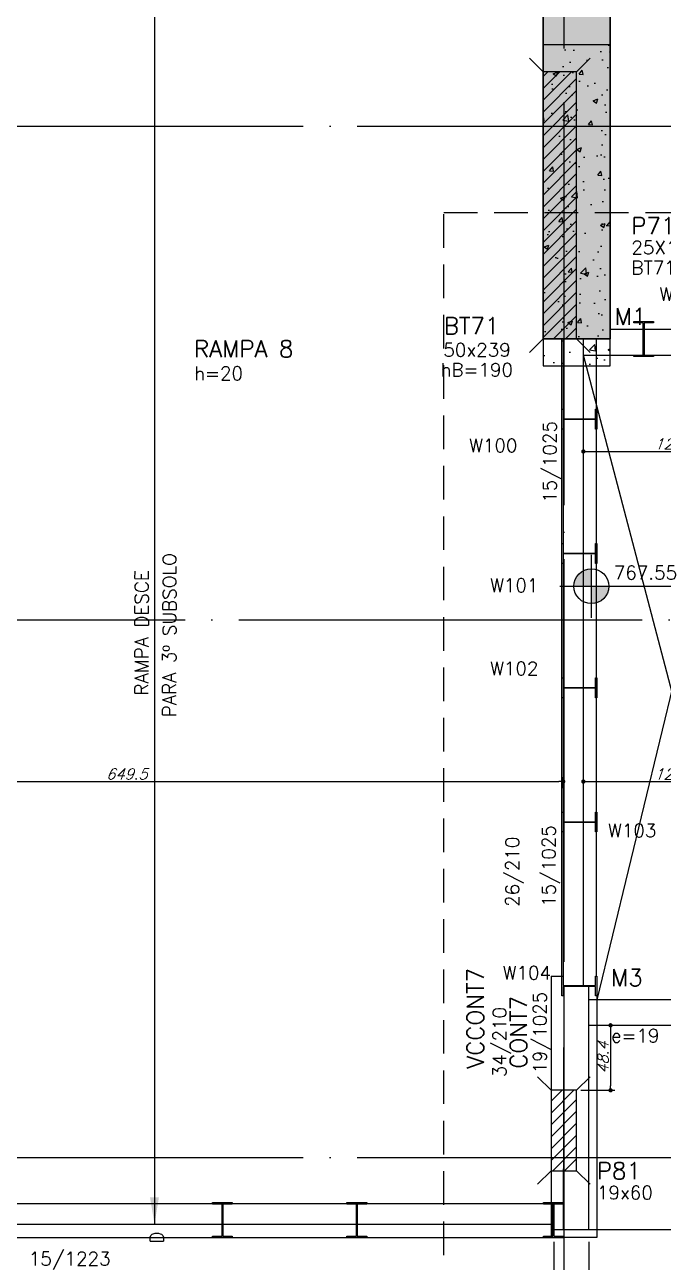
# Model space of a CAD drawing. Header units: millimetres. Extents: x -4122 to 5523, y -2094 to 2406.
# Drawn here: x 2849 to 3324, y -963 to -42 of the extents above; entities that cross this region are included whole.
import ezdxf
from ezdxf.enums import TextEntityAlignment as Align

# ---------------------------------------------------------------- set-up
doc = ezdxf.new("R2010")
doc.units = ezdxf.units.MM
doc.header["$LTSCALE"] = 50
doc.linetypes.add('DASHED', pattern=[0.75, 0.5, -0.25])
doc.linetypes.add('EIXO', pattern=[6.8, 6, -0.4, 0, -0.4])
for name, color, linetype in [('F-AUX', 2, 'Continuous'), ('F-AUX-RED', 1, 'Continuous'), ('F-BLOCOS', 3, 'Continuous'), ('F-BLOCOS-DIM', 2, 'Continuous'), ('F-BLOCOS-NOME', 3, 'Continuous'), ('F-COTAS', 106, 'Continuous'), ('F-EIXO', 12, 'EIXO'), ('F-LAJES-DIM', 2, 'Continuous'), ('F-LAJES-NOME', 4, 'Continuous'), ('F-NÍVEL-PLANTA', 2, 'Continuous'), ('F-PARC-DIM', 2, 'Continuous'), ('F-PARC-NOME', 4, 'Continuous'), ('F-PERFIL - W310x52', 4, 'Continuous'), ('F-PERFIL- W250x38.5', 4, 'Continuous'), ('F-PILARES-DIM', 172, 'Continuous'), ('F-PILARES-HACH', 174, 'Continuous'), ('F-PILARES-N', 170, 'Continuous'), ('F-PILARES-NASCE', 4, 'Continuous'), ('F-PILARES-NOME', 170, 'Continuous'), ('F-SOLIDO-EST', 252, 'Continuous'), ('F-TEXTO', 6, 'Continuous'), ('F-VIGAS', 3, 'Continuous'), ('F-VIGAS-NOME', 4, 'Continuous'), ('F-VÃO', 1, 'Continuous')]:
    doc.layers.add(name, color=color, linetype=linetype)
doc.styles.add('CP-TEXT-INCL', font='simplex.shx', dxfattribs={"oblique": 20})
doc.styles.add('MCP', font='simplex.shx')
doc.styles.add('ROMANS', font='simplex.shx')
doc.styles.get("Standard").update_dxf_attribs({"font": 'txt.shx'})
doc.dimstyles.new('CP-COTAS-50', dxfattribs={"dimscale": 0.64, "dimtxt": 12.5, "dimasz": 5, "dimexe": 5, "dimexo": 5, "dimgap": 2.5, "dimtad": 1, "dimdec": 1, "dimdsep": 46, "dimtxsty": 'CP-TEXT-INCL', "dimblk1": 'DOT', "dimblk2": 'DOT', "dimsah": 1, "dimcen": 9, "dimclrd": 256, "dimclre": 256, "dimclrt": 256, "dimadec": 0, "dimazin": 0, "dimtfac": 1, "dimtdec": 1, "dimtmove": 2, "dimatfit": 3, "dimldrblk": 'DOT', "dimfxl": 5, "dimtolj": 1, "dimarcsym": 0})
pattern_1 = [(45, (0, 0), (-4.419417, 4.419417), [])]

# ---------------------------------------------------------------- blocks, each defined once
blk = doc.blocks.new('*U26')
at = {"layer": 'F-EIXO'}
blk.add_line((0, 0), (7397, 0), dxfattribs=at)
at = {"layer": 'F-TEXTO', "style": 'ROMANS'}
blk.add_attdef('EIXO', text='', height=17.5, dxfattribs=at).set_placement((-28.2072, 0), align=Align.MIDDLE_CENTER)
blk = doc.blocks.new('*U32')
at = {"layer": 'F-EIXO'}
blk.add_line((0, 0), (7484.954, 0), dxfattribs=at)
at = {"layer": 'F-TEXTO', "style": 'ROMANS'}
blk.add_attdef('EIXO', text='', height=17.5, dxfattribs=at).set_placement((-28.2072, 0), align=Align.MIDDLE_CENTER)
blk = doc.blocks.new('*U30')
at = {"layer": 'F-EIXO'}
blk.add_line((0, 0), (0, -3477.88), dxfattribs=at)
at = {"layer": 'F-TEXTO', "style": 'ROMANS'}
blk.add_attdef('EIXO', text='', height=17.5, rotation=360, dxfattribs=at).set_placement((0, 28.21), align=Align.MIDDLE_CENTER)
blk = doc.blocks.new('_DOT')
at = {"color": 0, "linetype": 'ByBlock'}
blk.add_line((-0.5, 0), (-1, 0), dxfattribs=at)
at = {"color": 0, "linetype": 'ByBlock', "const_width": 0.5}
blk.add_lwpolyline([(-0.25, 0, 1), (0.25, 0, 1)], format="xyb", close=True, dxfattribs=at)
blk = doc.blocks.new('*D55')
at = {"layer": 'DEFPOINTS', "color": 0, "linetype": 'Continuous', "transparency": 16777216}
for p in [(3268.5, -944.5), (741.5, -1374.5), (3268.5, -1512.87)]:
    blk.add_point(p, dxfattribs=at)
at = {"layer": 'F-COTAS', "linetype": 'Continuous', "lineweight": -2, "transparency": 16777216}
for p, q in [((3268.5, -947.7), (3268.5, -1516.07)), ((741.5, -1377.7), (741.5, -1516.07)), ((744.7, -1512.87), (3265.3, -1512.87))]:
    blk.add_line(p, q, dxfattribs=at)
at = {"layer": 'F-COTAS', "linetype": 'Continuous', "lineweight": -2, "transparency": 16777216, "xscale": 3.2, "yscale": 3.2, "zscale": 3.2, "rotation": 180}
blk.add_blockref('_DOT', (741.5, -1512.87), dxfattribs=at)
at = {"layer": 'F-COTAS', "linetype": 'Continuous', "lineweight": -2, "transparency": 16777216, "xscale": 3.2, "yscale": 3.2, "zscale": 3.2}
blk.add_blockref('_DOT', (3268.5, -1512.87), dxfattribs=at)
at = {"layer": 'F-COTAS', "linetype": 'Continuous', "transparency": 16777216, "insert": (2005, -1507.27), "char_height": 8, "attachment_point": 5, "style": 'CP-TEXT-INCL'}
blk.add_mtext('\\A1;2527', dxfattribs=at)
blk = doc.blocks.new('*D56')
at = {"layer": 'DEFPOINTS', "color": 0, "linetype": 'Continuous', "transparency": 16777216}
for p in [(3268.5, -944.5), (3250, -1446.15), (3250, -1462.53)]:
    blk.add_point(p, dxfattribs=at)
at = {"layer": 'F-COTAS', "linetype": 'Continuous', "lineweight": -2, "transparency": 16777216}
for p, q in [((3268.5, -947.7), (3268.5, -1449.35)), ((3250, -1459.33), (3250, -1442.95)), ((3265.3, -1446.15), (3253.2, -1446.15))]:
    blk.add_line(p, q, dxfattribs=at)
at = {"layer": 'F-COTAS', "linetype": 'Continuous', "lineweight": -2, "transparency": 16777216, "xscale": 3.2, "yscale": 3.2, "zscale": 3.2, "rotation": 180}
blk.add_blockref('_DOT', (3250, -1446.15), dxfattribs=at)
at = {"layer": 'F-COTAS', "linetype": 'Continuous', "lineweight": -2, "transparency": 16777216, "xscale": 3.2, "yscale": 3.2, "zscale": 3.2}
blk.add_blockref('_DOT', (3268.5, -1446.15), dxfattribs=at)
at = {"layer": 'F-COTAS', "linetype": 'Continuous', "transparency": 16777216, "insert": (3259.25, -1428.55), "char_height": 8, "attachment_point": 5, "style": 'CP-TEXT-INCL'}
blk.add_mtext('\\A1;18.5', dxfattribs=at)
blk = doc.blocks.new('*D66')
at = {"layer": 'DEFPOINTS', "color": 0, "linetype": 'Continuous', "transparency": 16777216}
for p in [(3284.5, 1699.5), (3600.45, 1699.5), (3600.45, -885)]:
    blk.add_point(p, dxfattribs=at)
at = {"layer": 'F-COTAS', "linetype": 'Continuous', "lineweight": -2, "transparency": 16777216}
for p, q in [((3287.7, 1699.5), (3603.65, 1699.5)), ((3600.45, -881.8), (3600.45, 1696.3))]:
    blk.add_line(p, q, dxfattribs=at)
at = {"layer": 'F-COTAS', "linetype": 'Continuous', "lineweight": -2, "transparency": 16777216, "xscale": 3.2, "yscale": 3.2, "zscale": 3.2}
for p, rotation in [((3600.45, 1699.5), 90), ((3600.45, -885), 270)]:
    blk.add_blockref('_DOT', p, dxfattribs=dict(at, rotation=rotation))
at = {"layer": 'F-COTAS', "linetype": 'Continuous', "transparency": 16777216, "insert": (3594.85, 407.25), "char_height": 8, "attachment_point": 5, "rotation": 90, "style": 'CP-TEXT-INCL'}
blk.add_mtext('\\A1;2584.5', dxfattribs=at)
blk = doc.blocks.new('*D67')
at = {"layer": 'DEFPOINTS', "color": 0, "linetype": 'Continuous', "transparency": 16777216}
for p in [(3552.97, -885), (3558.66, -885), (3264.5, -938.5)]:
    blk.add_point(p, dxfattribs=at)
at = {"layer": 'F-COTAS', "linetype": 'Continuous', "lineweight": -2, "transparency": 16777216}
for p, q in [((3556.17, -885), (3561.86, -885)), ((3558.66, -935.3), (3558.66, -888.2)), ((3267.7, -938.5), (3561.86, -938.5))]:
    blk.add_line(p, q, dxfattribs=at)
at = {"layer": 'F-COTAS', "linetype": 'Continuous', "lineweight": -2, "transparency": 16777216, "xscale": 3.2, "yscale": 3.2, "zscale": 3.2}
for p, rotation in [((3558.66, -885), 90), ((3558.66, -938.5), 270)]:
    blk.add_blockref('_DOT', p, dxfattribs=dict(at, rotation=rotation))
at = {"layer": 'F-COTAS', "linetype": 'Continuous', "transparency": 16777216, "insert": (3553.06, -911.75), "char_height": 8, "attachment_point": 5, "rotation": 90, "style": 'CP-TEXT-INCL'}
blk.add_mtext('\\A1;53.5', dxfattribs=at)
blk = doc.blocks.new('A$C73795571')
at = {"layer": 'F-AUX-RED', "linetype": 'Continuous'}
h = blk.add_hatch(dxfattribs=at)
h.set_pattern_fill('AR-CONC', color=256, scale=5)
h.set_pattern_definition([(50, (4e-12, -570), (35.863, -3.1376), [3.75, -41.25]), (355, (4e-12, -570), (-6.93757, 37.6096), [3, -33]), (100.4514, (2.99, -570.26), (28.92544, 34.472), [3.187, -35.0571]), (46.1842, (4e-12, -560), (53.36207, -8.27596), [5.625, -61.875]), (96.6356, (4.447, -560.69), (46.7331, 48.7059), [4.7805, -52.5857]), (351.1842, (4e-12, -560), (46.7331, 48.7059), [4.5, -49.5]), (21, (5, -562.5), (29.84535, -20.13094), [3.75, -41.25]), (326, (5, -562.5), (12.16577, 36.2575), [3, -33]), (71.4514, (7.487, -564.178), (42.01112, 16.12656), [3.187, -35.0571]), (37.5, (4e-12, -570), (0.607993, 16.644693), [0, -32.6, 0, -33.5, 0, -33.125]), (7.5, (4e-12, -570), (13.15348, 19.72059), [0, -19.1, 0, -31.85, 0, -12.625]), (327.5, (-11.15, -570), (26.69112, -1.127744), [0, -12.5, 0, -39, 0, -51.75]), (317.5, (-16.15, -570), (29.15931, 5.00525), [0, -16.25, 0, -25.9, 0, -36.75])])
h.paths.add_polyline_path([(3234.5, -295.5), (3284.5, -295.5), (3284.5, -56.5), (3234.5, -56.5)])
at = {"layer": 'F-BLOCOS', "color": 2, "linetype": 'Continuous'}
blk.add_lwpolyline([(3234.5, -295.5), (3284.5, -295.5), (3284.5, -56.5), (3234.5, -56.5)], close=True, dxfattribs=at)
blk = doc.blocks.new('*D217')
at = {"layer": 'DEFPOINTS', "color": 0, "transparency": 16777216}
for p in [(3390.5, -359.27), (3264.5, -360.63), (3390.5, -360.63)]:
    blk.add_point(p, dxfattribs=at)
at = {"layer": 'F-COTAS', "lineweight": -2, "transparency": 16777216}
for p, q in [((3264.5, -357.43), (3264.5, -356.07)), ((3267.7, -359.27), (3387.3, -359.27)), ((3390.5, -357.43), (3390.5, -356.07))]:
    blk.add_line(p, q, dxfattribs=at)
at = {"layer": 'F-COTAS', "lineweight": -2, "transparency": 16777216, "xscale": 3.2, "yscale": 3.2, "zscale": 3.2, "rotation": 180}
blk.add_blockref('_DOT', (3264.5, -359.27), dxfattribs=at)
at = {"layer": 'F-COTAS', "lineweight": -2, "transparency": 16777216, "xscale": 3.2, "yscale": 3.2, "zscale": 3.2}
blk.add_blockref('_DOT', (3390.5, -359.27), dxfattribs=at)
at = {"layer": 'F-COTAS', "transparency": 16777216, "insert": (3327.5, -353.67), "char_height": 8, "attachment_point": 5, "style": 'CP-TEXT-INCL'}
blk.add_mtext('\\A1;126', dxfattribs=at)
blk = doc.blocks.new('*D218')
at = {"layer": 'DEFPOINTS', "color": 0, "transparency": 16777216}
for p in [(3390.5, -605.03), (3264.5, -611.61), (3390.5, -611.61)]:
    blk.add_point(p, dxfattribs=at)
at = {"layer": 'F-COTAS', "lineweight": -2, "transparency": 16777216}
for p, q in [((3264.5, -608.41), (3264.5, -601.83)), ((3267.7, -605.03), (3387.3, -605.03)), ((3390.5, -608.41), (3390.5, -601.83))]:
    blk.add_line(p, q, dxfattribs=at)
at = {"layer": 'F-COTAS', "lineweight": -2, "transparency": 16777216, "xscale": 3.2, "yscale": 3.2, "zscale": 3.2, "rotation": 180}
blk.add_blockref('_DOT', (3264.5, -605.03), dxfattribs=at)
at = {"layer": 'F-COTAS', "lineweight": -2, "transparency": 16777216, "xscale": 3.2, "yscale": 3.2, "zscale": 3.2}
blk.add_blockref('_DOT', (3390.5, -605.03), dxfattribs=at)
at = {"layer": 'F-COTAS', "transparency": 16777216, "insert": (3327.5, -599.43), "char_height": 8, "attachment_point": 5, "style": 'CP-TEXT-INCL'}
blk.add_mtext('\\A1;126', dxfattribs=at)
blk = doc.blocks.new('*D219')
at = {"layer": 'DEFPOINTS', "color": 0, "transparency": 16777216}
for p in [(3249.5, -605.03), (2600, -613.1), (3249.5, -613.1)]:
    blk.add_point(p, dxfattribs=at)
at = {"layer": 'F-COTAS', "lineweight": -2, "transparency": 16777216}
for p, q in [((2600, -609.9), (2600, -601.83)), ((2603.2, -605.03), (3246.3, -605.03)), ((3249.5, -609.9), (3249.5, -601.83))]:
    blk.add_line(p, q, dxfattribs=at)
at = {"layer": 'F-COTAS', "lineweight": -2, "transparency": 16777216, "xscale": 3.2, "yscale": 3.2, "zscale": 3.2, "rotation": 180}
blk.add_blockref('_DOT', (2600, -605.03), dxfattribs=at)
at = {"layer": 'F-COTAS', "lineweight": -2, "transparency": 16777216, "xscale": 3.2, "yscale": 3.2, "zscale": 3.2}
blk.add_blockref('_DOT', (3249.5, -605.03), dxfattribs=at)
at = {"layer": 'F-COTAS', "transparency": 16777216, "insert": (2924.75, -599.43), "char_height": 8, "attachment_point": 5, "style": 'CP-TEXT-INCL'}
blk.add_mtext('\\A1;649.5', dxfattribs=at)
blk = doc.blocks.new('A$C44D756D9')
at = {"layer": 'F-PERFIL- W250x38.5', "linetype": 'Continuous'}
for points in [[(6627.03, -1751.92), (6641.73, -1751.92), (6641.73, -1753.04), (6634.71, -1753.04), (6634.71, -1777), (6641.73, -1777), (6641.73, -1778.12), (6627.03, -1778.12), (6627.03, -1777), (6634.05, -1777), (6634.05, -1753.04), (6627.03, -1753.04)], [(6599.58, -1817.38), (6599.58, -1832.08), (6598.46, -1832.08), (6598.46, -1825.06), (6574.5, -1825.06), (6574.5, -1832.08), (6573.38, -1832.08), (6573.38, -1817.38), (6574.5, -1817.38), (6574.5, -1824.4), (6598.46, -1824.4), (6598.46, -1817.38)], [(6599.58, -1917.38), (6599.58, -1932.08), (6598.46, -1932.08), (6598.46, -1925.06), (6574.5, -1925.06), (6574.5, -1932.08), (6573.38, -1932.08), (6573.38, -1917.38), (6574.5, -1917.38), (6574.5, -1924.4), (6598.46, -1924.4), (6598.46, -1917.38)], [(6599.58, -2017.38), (6599.58, -2032.08), (6598.46, -2032.08), (6598.46, -2025.06), (6574.5, -2025.06), (6574.5, -2032.08), (6573.38, -2032.08), (6573.38, -2017.38), (6574.5, -2017.38), (6574.5, -2024.4), (6598.46, -2024.4), (6598.46, -2017.38)], [(6599.58, -2117.38), (6599.58, -2132.08), (6598.46, -2132.08), (6598.46, -2125.06), (6574.5, -2125.06), (6574.5, -2132.08), (6573.38, -2132.08), (6573.38, -2117.38), (6574.5, -2117.38), (6574.5, -2124.4), (6598.46, -2124.4), (6598.46, -2117.38)], [(6599.58, -2239.38), (6599.58, -2254.08), (6598.46, -2254.08), (6598.46, -2247.06), (6574.5, -2247.06), (6574.5, -2254.08), (6573.38, -2254.08), (6573.38, -2239.38), (6574.5, -2239.38), (6574.5, -2246.4), (6598.46, -2246.4), (6598.46, -2239.38)], [(6328.35, -2434.15), (6313.65, -2434.15), (6313.65, -2433.03), (6320.67, -2433.03), (6320.67, -2409.07), (6313.65, -2409.07), (6313.65, -2407.95), (6328.35, -2407.95), (6328.35, -2409.07), (6321.33, -2409.07), (6321.33, -2433.03), (6328.35, -2433.03)], [(6428.35, -2434.15), (6413.65, -2434.15), (6413.65, -2433.03), (6420.67, -2433.03), (6420.67, -2409.07), (6413.65, -2409.07), (6413.65, -2407.95), (6428.35, -2407.95), (6428.35, -2409.07), (6421.33, -2409.07), (6421.33, -2433.03), (6428.35, -2433.03)], [(6574.47, -2434.15), (6559.77, -2434.15), (6559.77, -2433.03), (6566.79, -2433.03), (6566.79, -2409.07), (6559.77, -2409.07), (6559.77, -2407.95), (6574.47, -2407.95), (6574.47, -2409.07), (6567.45, -2409.07), (6567.45, -2433.03), (6574.47, -2433.03)]]:
    blk.add_lwpolyline(points, close=True, dxfattribs=at)
at = {"layer": 'F-PILARES-NOME'}
for s, p in [('W99', (6646.06, -1736.73)), ('W100', (6504.46, -1849.33)), ('W101', (6520.07, -1953.45)), ('W102', (6520.07, -2015.33)), ('W103', (6607.8, -2135.96)), ('W104', (6529.45, -2241.93))]:
    blk.add_text(s, height=10, dxfattribs=at).set_placement(p)
blk = doc.blocks.new('Nível - Planta')
at = {"layer": 'F-NÍVEL-PLANTA'}
h = blk.add_hatch(color=71, dxfattribs=at)
h.paths.add_polyline_path([(0, 0), (0, 0.26, 0.414214), (-0.26, 0)])
h.paths.add_polyline_path([(0.26, 0), (0, 0), (0, -0.26, 0.414214)])
for p, q in [((0, -0.469), (0, 0.469)), ((-0.469, 0), (1.704, 0))]:
    blk.add_line(p, q, dxfattribs=at)
blk.add_circle((0, 0), 0.26, dxfattribs=at)
at = {"layer": 'F-TEXTO', "color": 3, "style": 'MCP'}
blk.add_attdef('NÍVEL', (0.333, 0.102), '', height=0.2, dxfattribs=at)
blk = doc.blocks.new('*D363')
at = {"layer": 'DEFPOINTS', "color": 0, "transparency": 16777216}
for p in [(3268.5, -786.5), (3259.5, -834.9), (3284.75, -834.9)]:
    blk.add_point(p, dxfattribs=at)
at = {"layer": 'F-COTAS', "lineweight": -2, "transparency": 16777216}
for p, q in [((3271.7, -786.5), (3287.95, -786.5)), ((3284.75, -789.7), (3284.75, -831.7)), ((3262.7, -834.9), (3287.95, -834.9))]:
    blk.add_line(p, q, dxfattribs=at)
at = {"layer": 'F-COTAS', "lineweight": -2, "transparency": 16777216, "xscale": 3.2, "yscale": 3.2, "zscale": 3.2}
for p, rotation in [((3284.75, -786.5), 90), ((3284.75, -834.9), 270)]:
    blk.add_blockref('_DOT', p, dxfattribs=dict(at, rotation=rotation))
at = {"layer": 'F-COTAS', "transparency": 16777216, "insert": (3279.15, -810.7), "char_height": 8, "attachment_point": 5, "rotation": 90, "style": 'CP-TEXT-INCL'}
blk.add_mtext('\\A1;48.4', dxfattribs=at)
blk = doc.blocks.new('*D376')
at = {"layer": 'DEFPOINTS', "color": 0, "transparency": 16777216}
for p in [(2581, -944.5), (3242.45, -944.5), (3242.45, -995.08)]:
    blk.add_point(p, dxfattribs=at)
at = {"layer": 'F-COTAS', "lineweight": -2, "transparency": 16777216}
for p, q in [((2581, -947.7), (2581, -998.28)), ((3242.45, -947.7), (3242.45, -998.28)), ((2584.2, -995.08), (3239.25, -995.08))]:
    blk.add_line(p, q, dxfattribs=at)
at = {"layer": 'F-COTAS', "lineweight": -2, "transparency": 16777216, "xscale": 3.2, "yscale": 3.2, "zscale": 3.2, "rotation": 180}
blk.add_blockref('_DOT', (2581, -995.08), dxfattribs=at)
at = {"layer": 'F-COTAS', "lineweight": -2, "transparency": 16777216, "xscale": 3.2, "yscale": 3.2, "zscale": 3.2}
blk.add_blockref('_DOT', (3242.45, -995.08), dxfattribs=at)
at = {"layer": 'F-COTAS', "transparency": 16777216, "insert": (2911.72, -989.48), "char_height": 8, "attachment_point": 5, "style": 'CP-TEXT-INCL'}
blk.add_mtext('\\A1;661.5', dxfattribs=at)

msp = doc.modelspace()

# ---------------------------------------------------------------- hatches: boundary and pattern name
at = {"layer": 'F-PILARES-HACH', "linetype": 'Continuous'}
h = msp.add_hatch(dxfattribs=at)
h.set_pattern_fill('ANSI31', color=256, scale=50, style=0)
h.set_pattern_definition(pattern_1)
h.paths.add_polyline_path([(3234.5, -275.5), (3259.5, -275.5), (3259.5, -76.5), (3234.5, -76.5)], flags=16)
h = msp.add_hatch(dxfattribs=at)
h.set_pattern_fill('ANSI31', color=256, scale=50, style=0)
h.set_pattern_definition(pattern_1)
h.paths.add_polyline_path([(3240.5, -894.9), (3259.5, -894.9), (3259.5, -834.9), (3240.5, -834.9)], flags=16)
at = {"layer": 'F-SOLIDO-EST'}
h = msp.add_hatch(color=256, dxfattribs=at)
h.dxf.hatch_style = 1
h.paths.add_polyline_path([(3284.5, -25.5), (3267.5, -25.5), (3266, -8.5), (3253, -8.5), (3251.5, -25.5), (3234.5, -25.5), (3234.5, -275.5), (3284.5, -275.5)])

# ---------------------------------------------------------------- linework, layer by layer
at = {"layer": 'F-AUX', "color": 1}
msp.add_line((2945.434, 203.322), (2945.434, -934.5), dxfattribs=at)
msp.add_solid([(2942.081, -914.503), (2945.434, -934.5), (2948.747, -914.497)], dxfattribs=at)
at = {"layer": 'F-AUX-RED', "color": 4, "linetype": 'DASHED'}
msp.add_lwpolyline([(3160.639, -995.08), (3160.639, -181.224), (3499.993, -181.224), (3499.993, -995.08), (3160.639, -995.08)], dxfattribs=at)
at = {"layer": 'F-PILARES-N'}
msp.add_lwpolyline([(3234.5, -275.5), (3259.5, -275.5), (3259.5, -76.5), (3234.5, -76.5), (3234.5, -275.5)], dxfattribs=at)
at = {"layer": 'F-PILARES-N', "linetype": 'Continuous'}
msp.add_lwpolyline([(3240.5, -894.9), (3259.5, -894.9), (3259.5, -834.9), (3240.5, -834.9), (3240.5, -894.9)], dxfattribs=at)
at = {"layer": 'F-PILARES-NASCE'}
for p, q in [((3234.5, -76.5), (3224.5, -66.5)), ((3259.5, -76.5), (3269.5, -66.5)), ((3234.5, -275.5), (3224.5, -285.5)), ((3259.5, -275.5), (3269.5, -285.5))]:
    msp.add_line(p, q, dxfattribs=at)
at = {"layer": 'F-PILARES-NASCE', "linetype": 'Continuous'}
for p, q in [((3240.5, -834.9), (3230.5, -824.9)), ((3259.5, -834.9), (3269.5, -824.9)), ((3240.5, -894.9), (3230.5, -904.9)), ((3259.5, -894.9), (3269.5, -904.9))]:
    msp.add_line(p, q, dxfattribs=at)
at = {"layer": 'F-VIGAS'}
for p, q in [((3234.5, -25.5), (3234.5, -275.5)), ((3234.5, -275.5), (3234.5, -25.5)), ((3284.5, -275.5), (3284.5, -25.5)), ((3284.5, -25.5), (3284.5, -275.5)), ((3234.5, -275.5), (3284.5, -275.5)), ((3284.5, -275.5), (3234.5, -275.5)), ((3248.38, -749.88), (3248.38, -275.5)), ((3274.38, -749.88), (3274.38, -275.5)), ((3409.5, -268.5), (3284.5, -268.5)), ((3264.5, -287.5), (3390.5, -287.5)), ((3240.5, -749.88), (3240.5, -944.65)), ((3240.5, -749.88), (3248.38, -749.88)), ((3274.58, -764.58), (3274.58, -944.5)), ((3390.5, -767.5), (3268.5, -767.5)), ((3268.5, -786.5), (3409.5, -786.5)), ((3241.79, -938.5), (3249.5, -938.5)), ((3274.58, -944.5), (3249.5, -944.5))]:
    msp.add_line(p, q, dxfattribs=at)
for points in [[(3249.5, -275.5), (3249.5, -756.9), (3264.5, -756.9), (3264.5, -275.5)], [(3250, -757.56), (3249.5, -938.525), (3268.5, -938.525), (3268.5, -757.56)], [(3249.5, -919.5), (1780.632, -919.5), (1544.382, -949.5), (1246, -949.5)], [(1286.33, -964.5), (1545.33, -964.5), (1781.58, -934.5), (3241.79, -934.5)], [(1293.35, -974.5), (1545.963, -974.5), (1782.213, -944.5), (3249.5, -944.5)]]:
    msp.add_lwpolyline(points, dxfattribs=at)
at = {"layer": 'F-VÃO'}
for p, q in [((3390.5, -767.5), (3264.5, -287.5)), ((3390.5, -287.5), (3274.58, -767.5))]:
    msp.add_line(p, q, dxfattribs=at)

# ---------------------------------------------------------------- block references
msp.add_blockref('A$C73795571', (0, 0))
at = {"layer": 'F-EIXO', "linetype": 'Continuous'}
for name, p in [('*U30', (3250, 1941.357)), ('*U26', (-3705.761, -117)), ('*U32', (-3793.715, -484.5)), ('*U26', (-3705.761, -885))]:
    msp.add_blockref(name, p, dxfattribs=at)
at = {"layer": 'F-NÍVEL-PLANTA', "linetype": 'Continuous', "xscale": 50, "yscale": 50, "zscale": 50}
msp.add_blockref('Nível - Planta', (3270.474, -459.586), dxfattribs=at).add_auto_attribs({'NÍVEL': '767.55'})
at = {"layer": 'F-PERFIL - W310x52'}
msp.add_blockref('A$C44D756D9', (-3325, 1489.5), dxfattribs=at)

# ---------------------------------------------------------------- texts
at = {"layer": 'F-AUX', "style": 'ROMANS'}
for s, p in [('PARA 3º SUBSOLO', (2961.471, -557.166)), ('RAMPA DESCE', (2940.849, -540.979))]:
    msp.add_text(s, height=10, rotation=89.943886, dxfattribs=at).set_placement(p)
at = {"layer": 'F-AUX', "insert": (2952.153, -948.958), "char_height": 10, "width": 61.37962, "attachment_point": 7, "rotation": 89.943886, "style": 'ROMANS'}
msp.add_mtext('D', dxfattribs=at)
at = {"layer": 'F-BLOCOS-DIM', "linetype": 'Continuous', "style": 'MCP'}
msp.add_text('50x239', height=10, dxfattribs=at).set_placement((3160.328, -278.642), align=Align.TOP_LEFT)
msp.add_text(' hB=190', height=10, dxfattribs=at).set_placement((3151.334, -303.455))
at = {"layer": 'F-BLOCOS-NOME', "linetype": 'Continuous', "style": 'MCP'}
msp.add_text('BT71', height=12.5, dxfattribs=at).set_placement((3160.68, -271.936))
at = {"layer": 'F-LAJES-DIM', "linetype": 'Continuous', "style": 'MCP'}
msp.add_text('h=20', height=10, dxfattribs=at).set_placement((2974.882, -306.12))
at = {"layer": 'F-LAJES-NOME', "linetype": 'Continuous', "style": 'MCP'}
msp.add_text('RAMPA 8', height=12.5, dxfattribs=at).set_placement((2974.882, -289.12))
at = {"layer": 'F-PARC-DIM', "style": 'MCP'}
for s, p in [('15/1025', (3244.523, -397.458)), ('15/1025', (3243.745, -698.343)), ('26/210', (3216.693, -698.343)), ('19/1025', (3237.132, -822.414)), ('34/210', (3207.173, -825.173))]:
    msp.add_text(s, height=10, rotation=90, dxfattribs=at).set_placement(p)
for s, p in [('e=19', (3285.086, -799.236)), ('15/1223', (2851.946, -965.269))]:
    msp.add_text(s, height=10, dxfattribs=at).set_placement(p)
at = {"layer": 'F-PARC-NOME', "style": 'MCP'}
for s, p in [('VCCONT7', (3190.36, -818.843)), ('CONT7', (3222.477, -818.843))]:
    msp.add_text(s, height=12.5, rotation=90, dxfattribs=at).set_placement(p)
at = {"layer": 'F-PILARES-DIM', "linetype": 'Continuous', "style": 'MCP'}
for s, p in [('25X199', (3300.207, -212.454)), ('BT71 50/239 h=190', (3300.207, -227.454)), ('19x60', (3274.584, -916.064))]:
    msp.add_text(s, height=10, dxfattribs=at).set_placement(p)
at = {"layer": 'F-PILARES-NOME', "linetype": 'Continuous', "style": 'MCP'}
for s, p in [('P71', (3300.207, -197.454)), ('P81', (3274.584, -901.064))]:
    msp.add_text(s, height=12.5, dxfattribs=at).set_placement(p)
at = {"layer": 'F-VIGAS-NOME', "linetype": 'Continuous', "style": 'MCP'}
for s, p in [('M1', (3287.793, -265.058)), ('M3', (3285.105, -757.336))]:
    msp.add_text(s, height=12.5, dxfattribs=at).set_placement(p)

# ---------------------------------------------------------------- dimensions: what is measured, and where the dimension line sits
at = {"layer": 'F-COTAS', "linetype": 'Continuous'}
for base, p1, p2, picture, middle in [((3600.453, 1699.5), (3600.453, -885), (3284.5, 1699.5), '*D66', (3594.853, 407.25)), ((3558.66, -885), (3264.5, -938.5), (3552.975, -885), '*D67', (3553.06, -911.75))]:
    dim = msp.add_linear_dim(base=base, p1=p1, p2=p2, angle=90, dimstyle='CP-COTAS-50', dxfattribs=at)
    dim.commit()
    dim.dimension.update_dxf_attribs({"geometry": picture, "text_midpoint": middle})
at = {"layer": 'F-COTAS'}
for base, p1, p2, picture, middle in [((3390.5, -359.269), (3264.5, -360.631), (3390.5, -360.631), '*D217', (3327.5, -353.669)), ((3249.5, -605.028), (2600, -613.101), (3249.5, -613.101), '*D219', (2924.75, -599.428)), ((3390.5, -605.028), (3264.5, -611.612), (3390.5, -611.612), '*D218', (3327.5, -599.428)), ((3242.45, -995.079875787), (2581, -944.5), (3242.45, -944.5), '*D376', (2911.725, -989.479875787))]:
    dim = msp.add_linear_dim(base=base, p1=p1, p2=p2, dimstyle='CP-COTAS-50', override={"dimfxl": 7.5}, dxfattribs=at)
    dim.commit()
    dim.dimension.update_dxf_attribs({"geometry": picture, "text_midpoint": middle})
dim = msp.add_linear_dim(base=(3284.746, -834.9), p1=(3268.5, -786.5), p2=(3259.5, -834.9), angle=90, dimstyle='CP-COTAS-50', override={"dimfxl": 7.5}, dxfattribs=at)
dim.commit()
dim.dimension.update_dxf_attribs({"geometry": '*D363', "text_midpoint": (3279.146, -810.7)})
at = {"layer": 'F-COTAS', "linetype": 'Continuous'}
for base, p1, p2, picture, middle in [((3268.5, -1512.867), (741.5, -1374.5), (3268.5, -944.5), '*D55', (2005, -1507.267)), ((3250, -1446.152), (3268.5, -944.5), (3250, -1462.526), '*D56', (3259.25, -1428.552))]:
    dim = msp.add_linear_dim(base=base, p1=p1, p2=p2, dimstyle='CP-COTAS-50', dxfattribs=at)
    dim.commit()
    dim.dimension.update_dxf_attribs({"geometry": picture, "text_midpoint": middle})

doc.saveas('drawing.dxf')
